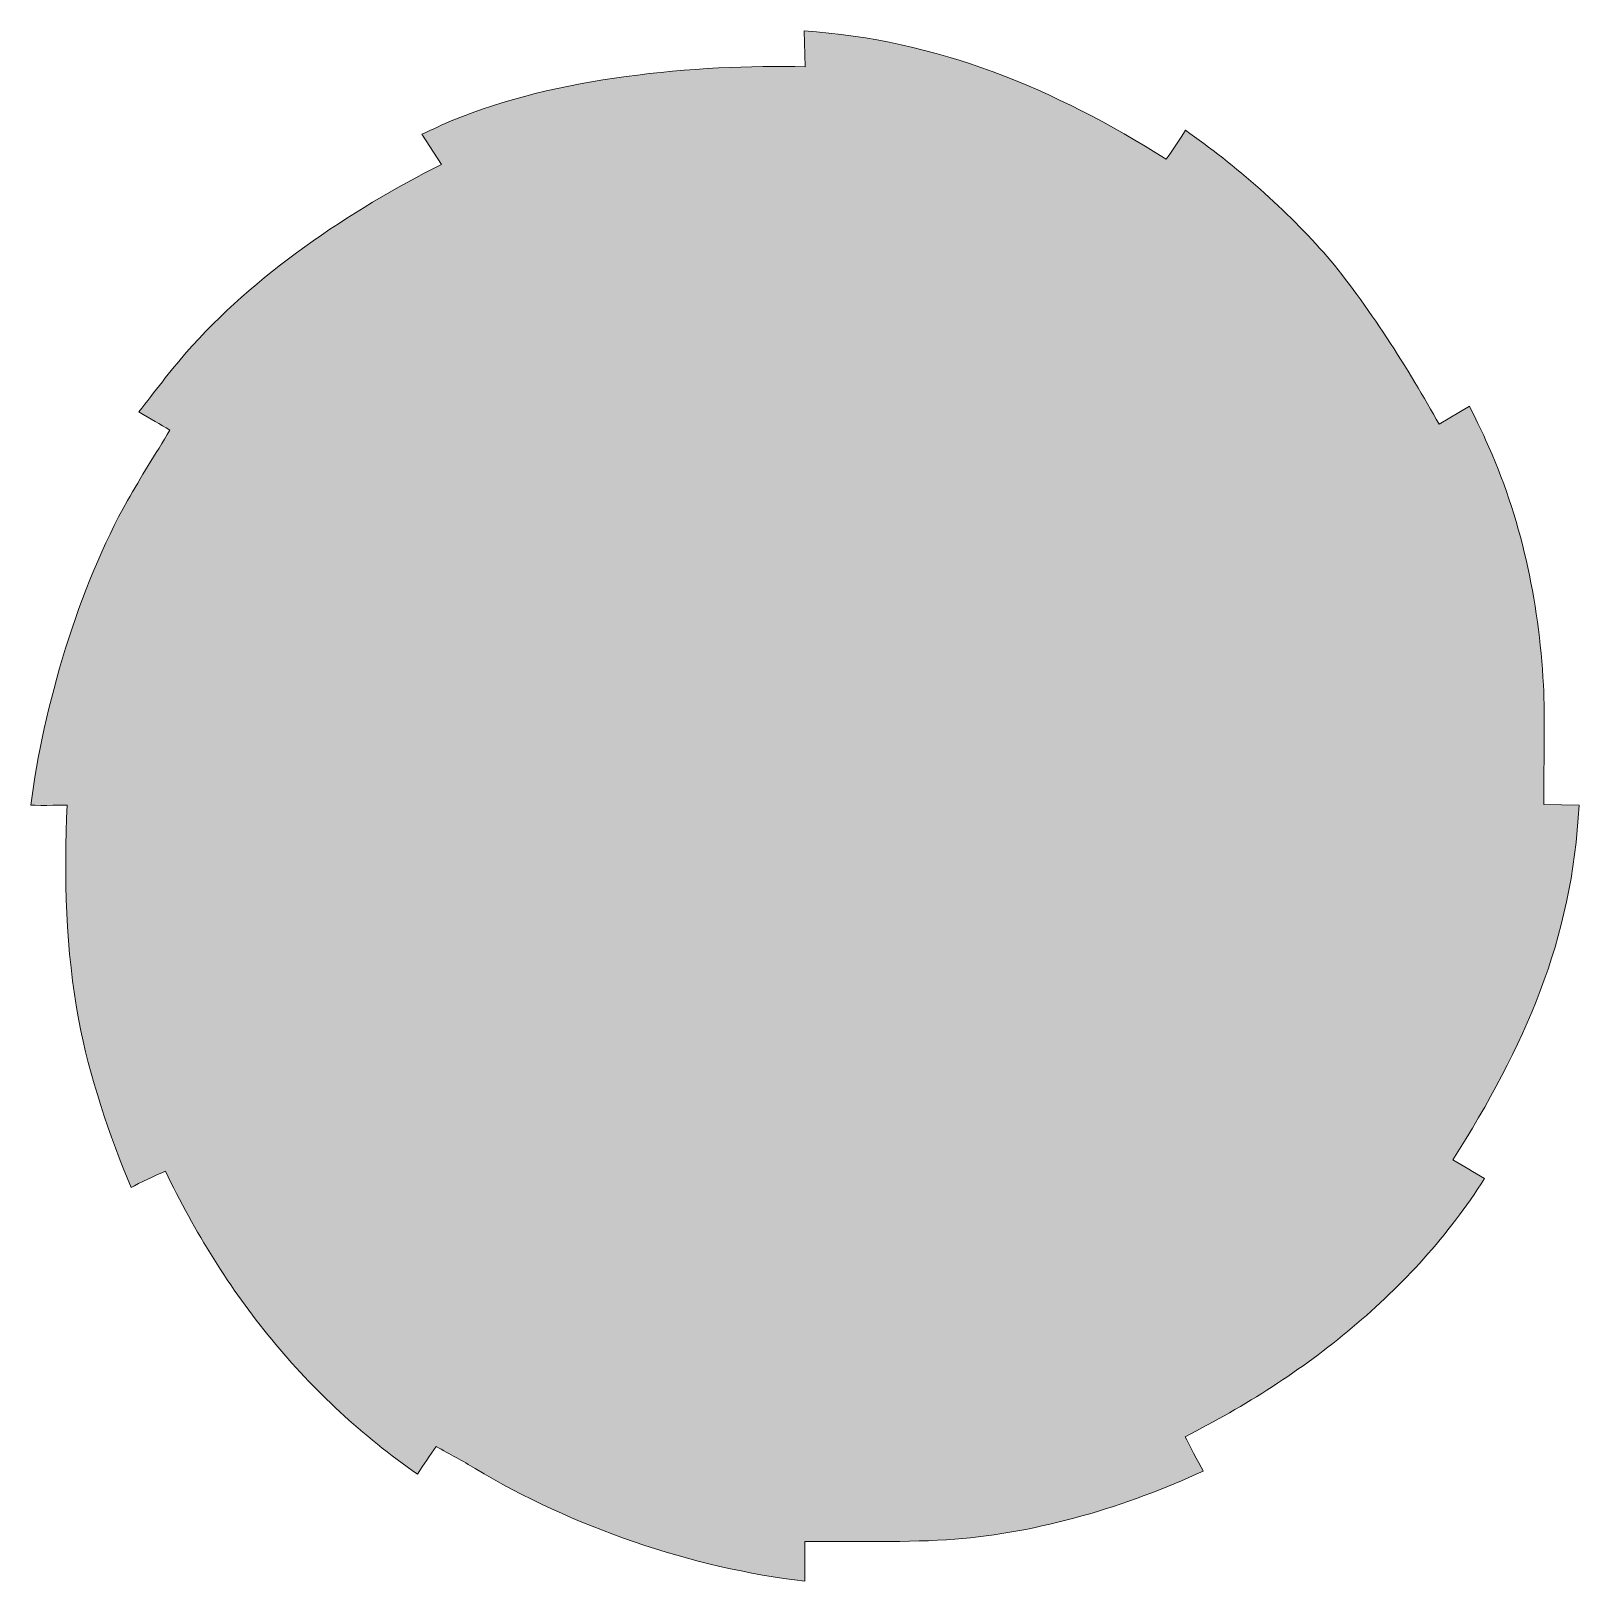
# Model space of a CAD drawing. Extents: x 167 to 3121, y -833 to -167.
# Drawn here: x 2455 to 3121, y -833 to -167 of the extents above; entities that cross this region are included whole.
import ezdxf

# ---------------------------------------------------------------- set-up
doc = ezdxf.new("R2010")
doc.units = 0
doc.header["$MEASUREMENT"] = 0
doc.layers.add('Layer 1', color=7, linetype='Continuous')

msp = doc.modelspace()

# ---------------------------------------------------------------- hatches: boundary and pattern name
at = {"layer": 'Layer 1', "true_color": 0xed1c24}
h = msp.add_hatch(color=240, dxfattribs=at)
h.dxf.hatch_style = 2
edge = h.paths.add_edge_path()
edge.add_spline(control_points=[(3120.74, -499.59), (3120.74, -499.59), (3105.56, -499.33), (3105.56, -499.33), (3105.54, -486.34), (3106.15, -460.99), (3105.43, -448.03), (3103.4, -411.44), (3095.85, -376.09), (3080.59, -342.61), (3078.47, -337.95), (3076.16, -333.39), (3073.65, -328.2), (3073.65, -328.2), (3060.57, -335.98), (3060.57, -335.98), (3048.16, -313.45), (3029.17, -283.44), (3012.41, -263.89), (2995.81, -244.52), (2972.54, -224.24), (2951.51, -209.6), (2949.66, -212.88), (2945.13, -219.32), (2943.32, -222.1), (2895.42, -191.82), (2844.67, -170.68), (2787.66, -166.98), (2787.66, -166.98), (2788.14, -182.38), (2788.14, -182.38), (2741.16, -181.1), (2680.19, -187.11), (2636.56, -205.36), (2632.19, -207.19), (2627.92, -209.27), (2623.31, -211.38), (2623.31, -211.38), (2631.69, -224.37), (2631.69, -224.37), (2592.59, -243.88), (2550.86, -272.07), (2521.98, -305.2), (2514.94, -313.27), (2508.54, -321.92), (2501.61, -330.61), (2506.71, -333.62), (2510.8, -336.03), (2514.98, -338.49), (2508.73, -348.85), (2502.48, -358.67), (2496.75, -368.77), (2476.06, -405.24), (2460.36, -457.81), (2455.26, -499.59), (2459.4, -499.89), (2470.84, -499.59), (2470.84, -499.59), (2469.28, -529.8), (2470.24, -562.4), (2475.82, -592.22), (2480.17, -615.42), (2489.1, -642.23), (2498.36, -663.91), (2501.45, -662.08), (2509.41, -658.54), (2513.04, -656.84), (2525.65, -683.06), (2540.6, -707.21), (2558.76, -729.29), (2576.91, -751.34), (2597.67, -770.54), (2621.41, -787.15), (2624.28, -782.85), (2626.74, -779.17), (2629.4, -775.19), (2635.28, -778.5), (2640.85, -781.44), (2646.24, -784.68), (2687.4, -809.49), (2739.92, -827.72), (2787.98, -833.02), (2787.98, -833.02), (2787.98, -816.11), (2787.98, -816.11), (2806.94, -815.96), (2833.53, -816.52), (2852.41, -815.07), (2887.91, -812.36), (2926.86, -800.9), (2959.17, -785.75), (2959.18, -785.74), (2959.19, -785.74), (2959.2, -785.74), (2956.99, -781.88), (2952.96, -774.11), (2951.39, -771), (2977.39, -757.83), (3001.33, -742.5), (3023.21, -724.15), (3045.21, -705.7), (3064.44, -684.69), (3080.14, -660.12), (3075.46, -657.32), (3071.23, -654.81), (3066.55, -652.02), (3097.33, -603.23), (3117.83, -557.97), (3120.74, -499.59)], knot_values=[0, 0, 0, 0, 1, 1, 1, 2, 2, 2, 3, 3, 3, 4, 4, 4, 5, 5, 5, 6, 6, 6, 7, 7, 7, 8, 8, 8, 9, 9, 9, 10, 10, 10, 11, 11, 11, 12, 12, 12, 13, 13, 13, 14, 14, 14, 15, 15, 15, 16, 16, 16, 17, 17, 17, 18, 18, 18, 19, 19, 19, 20, 20, 20, 21, 21, 21, 22, 22, 22, 23, 23, 23, 24, 24, 24, 25, 25, 25, 26, 26, 26, 27, 27, 27, 28, 28, 28, 29, 29, 29, 30, 30, 30, 31, 31, 31, 32, 32, 32, 33, 33, 33, 34, 34, 34, 35, 35, 35, 36, 36, 36, 36], degree=3, periodic=1)

# ---------------------------------------------------------------- linework, layer by layer
at = {"layer": 'Layer 1', "lineweight": 0}
msp.add_open_spline([(3120.74, -499.59), (3120.74, -499.59), (3105.56, -499.33), (3105.56, -499.33), (3105.54, -486.34), (3106.15, -460.99), (3105.43, -448.03), (3103.4, -411.44), (3095.85, -376.09), (3080.59, -342.61), (3078.47, -337.95), (3076.16, -333.39), (3073.65, -328.2), (3073.65, -328.2), (3060.57, -335.98), (3060.57, -335.98), (3048.16, -313.45), (3029.17, -283.44), (3012.41, -263.89), (2995.81, -244.52), (2972.54, -224.24), (2951.51, -209.6), (2949.66, -212.88), (2945.13, -219.32), (2943.32, -222.1), (2895.42, -191.82), (2844.67, -170.68), (2787.66, -166.98), (2787.66, -166.98), (2788.14, -182.38), (2788.14, -182.38), (2741.16, -181.1), (2680.19, -187.11), (2636.56, -205.36), (2632.19, -207.19), (2627.92, -209.27), (2623.31, -211.38), (2623.31, -211.38), (2631.69, -224.37), (2631.69, -224.37), (2592.59, -243.88), (2550.86, -272.07), (2521.98, -305.2), (2514.94, -313.27), (2508.54, -321.92), (2501.61, -330.61), (2506.71, -333.62), (2510.8, -336.03), (2514.98, -338.49), (2508.73, -348.85), (2502.48, -358.67), (2496.75, -368.77), (2476.06, -405.24), (2460.36, -457.81), (2455.26, -499.59), (2459.4, -499.89), (2470.84, -499.59), (2470.84, -499.59), (2469.28, -529.8), (2470.24, -562.4), (2475.82, -592.22), (2480.17, -615.42), (2489.1, -642.23), (2498.36, -663.91), (2501.45, -662.08), (2509.41, -658.54), (2513.04, -656.84), (2525.65, -683.06), (2540.6, -707.21), (2558.76, -729.29), (2576.91, -751.34), (2597.67, -770.54), (2621.41, -787.15), (2624.28, -782.85), (2626.74, -779.17), (2629.4, -775.19), (2635.28, -778.5), (2640.85, -781.44), (2646.24, -784.68), (2687.4, -809.49), (2739.92, -827.72), (2787.98, -833.02), (2787.98, -833.02), (2787.98, -816.11), (2787.98, -816.11), (2806.94, -815.96), (2833.53, -816.52), (2852.41, -815.07), (2887.91, -812.36), (2926.86, -800.9), (2959.17, -785.75), (2959.18, -785.74), (2959.19, -785.74), (2959.2, -785.74), (2956.99, -781.88), (2952.96, -774.11), (2951.39, -771), (2977.39, -757.83), (3001.33, -742.5), (3023.21, -724.15), (3045.21, -705.7), (3064.44, -684.69), (3080.14, -660.12), (3075.46, -657.32), (3071.23, -654.81), (3066.55, -652.02), (3097.33, -603.23), (3117.83, -557.97), (3120.74, -499.59)], degree=3, knots=[0, 0, 0, 0, 1, 1, 1, 2, 2, 2, 3, 3, 3, 4, 4, 4, 5, 5, 5, 6, 6, 6, 7, 7, 7, 8, 8, 8, 9, 9, 9, 10, 10, 10, 11, 11, 11, 12, 12, 12, 13, 13, 13, 14, 14, 14, 15, 15, 15, 16, 16, 16, 17, 17, 17, 18, 18, 18, 19, 19, 19, 20, 20, 20, 21, 21, 21, 22, 22, 22, 23, 23, 23, 24, 24, 24, 25, 25, 25, 26, 26, 26, 27, 27, 27, 28, 28, 28, 29, 29, 29, 30, 30, 30, 31, 31, 31, 32, 32, 32, 33, 33, 33, 34, 34, 34, 35, 35, 35, 36, 36, 36, 36], dxfattribs=at)

doc.saveas('drawing.dxf')
